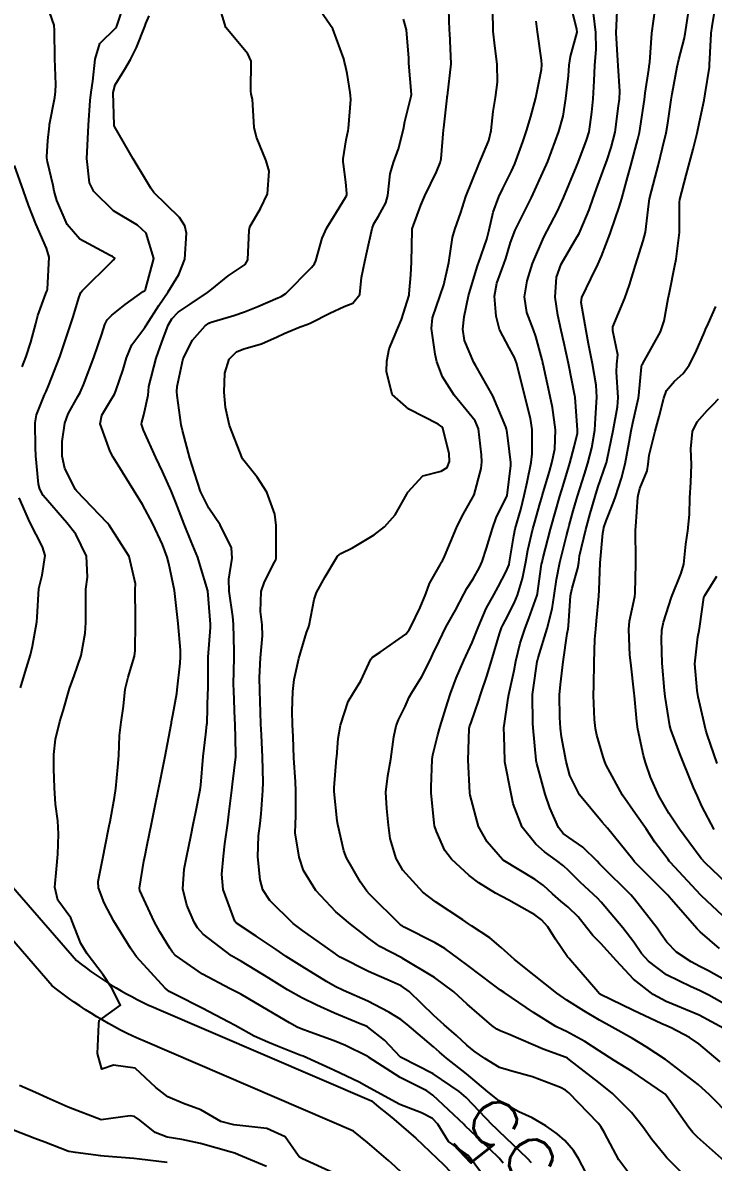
# Model space of a CAD drawing. Header units: metres. Extents: x 318500 to 325275, y 7408834 to 7428799.
# Drawn here: x 323224.3 to 323266, y 7421357.5 to 7421426.3 of the extents above; entities that cross this region are included whole.
import ezdxf
from ezdxf.enums import TextEntityAlignment as Align

# ---------------------------------------------------------------- set-up
doc = ezdxf.new("R2010")
doc.units = ezdxf.units.M
doc.header["$MEASUREMENT"] = 0
for name, color, linetype in [('Cotas', 45, 'Continuous'), ('Curvas de Nivel 1m', 11, 'Continuous'), ('Curvas de Nivel 5m', 15, 'Continuous'), ('Vias Primárias', 230, 'Continuous'), ('Vias Secundárias', 230, 'Continuous')]:
    doc.layers.add(name, color=color, linetype=linetype)
doc.styles.add('Style-STANDARD', font='STANDARD.shx')

msp = doc.modelspace()

# ---------------------------------------------------------------- linework, layer by layer
at = {"layer": 'Curvas de Nivel 1m', "flags": 128}
for points, elevation in [([(323264.985, 7421355.925), (323263.342, 7421357.595), (323263.177, 7421357.763), (323263.014, 7421357.958), (323262.277, 7421358.866), (323261.726, 7421359.62), (323261.043, 7421360.492), (323259.901, 7421361.642), (323259.07, 7421362.303), (323257.292, 7421363.677), (323257.174, 7421363.762), (323257.091, 7421363.804), (323255.718, 7421364.323), (323255.099, 7421364.581), (323253.616, 7421365.214), (323253.107, 7421365.416), (323252.903, 7421365.528), (323252.618, 7421365.737), (323251.129, 7421367.025), (323250.309, 7421367.772), (323249.153, 7421368.645), (323247.206, 7421369.81), (323247.17, 7421369.829), (323245.855, 7421370.508), (323245.182, 7421370.992), (323244.708, 7421371.37), (323244.08, 7421371.857), (323243.201, 7421372.599), (323241.98, 7421373.882), (323241.238, 7421375.106), (323240.979, 7421375.894), (323240.74, 7421377.373), (323240.749, 7421377.898), (323240.782, 7421378.393), (323240.784, 7421379.898), (323240.759, 7421380.447), (323240.661, 7421381.9), (323240.612, 7421383.171), (323240.575, 7421383.902), (323240.555, 7421384.709), (323240.594, 7421385.902), (323240.668, 7421386.623), (323240.962, 7421387.897), (323241.426, 7421389.458), (323241.545, 7421389.772), (323241.59, 7421389.888), (323241.886, 7421391.453), (323242.026, 7421391.884), (323242.54, 7421392.813), (323243.179, 7421393.873), (323243.295, 7421394.069), (323243.494, 7421394.234), (323244.201, 7421394.563), (323245.505, 7421395.349), (323246.129, 7421395.831), (323246.777, 7421396.565), (323247.481, 7421397.811), (323247.498, 7421397.854), (323247.542, 7421397.939), (323248.446, 7421398.911), (323249.561, 7421399.202), (323249.922, 7421399.427), (323250.053, 7421399.783), (323250.031, 7421400.24), (323249.652, 7421401.789), (323249.591, 7421401.872), (323249.362, 7421402.024), (323247.607, 7421402.934), (323246.602, 7421403.825), (323246.253, 7421405.219), (323246.268, 7421405.831), (323246.415, 7421406.586), (323246.937, 7421407.821), (323247.155, 7421408.341), (323247.614, 7421409.821), (323247.626, 7421409.896), (323247.712, 7421411.053), (323247.754, 7421411.819), (323247.8, 7421413.769), (323247.81, 7421413.819), (323248.332, 7421415.251), (323248.566, 7421415.808), (323249.26, 7421417.264), (323249.495, 7421417.795), (323249.551, 7421418.046), (323249.699, 7421419.792), (323249.71, 7421419.914), (323249.851, 7421421.189), (323249.917, 7421421.731), (323249.919, 7421421.789), (323249.927, 7421421.855), (323250.148, 7421423.786), (323250.073, 7421425.622), (323250.062, 7421425.788), (323249.99, 7421427.738)], 758), ([(323266.384, 7421363.557), (323265.101, 7421364.64), (323264.538, 7421365.012), (323263.43, 7421365.595), (323263.112, 7421365.739), (323262.866, 7421365.851), (323261.126, 7421366.678), (323259.173, 7421367.616), (323259.14, 7421367.634), (323259.118, 7421367.65), (323258.886, 7421367.912), (323257.362, 7421369.677), (323257.272, 7421369.78), (323257.172, 7421369.897), (323256.451, 7421370.959), (323255.983, 7421371.698), (323255.605, 7421372.112), (323255.201, 7421372.414), (323253.631, 7421373.309), (323253.217, 7421373.525), (323252.836, 7421373.736), (323251.83, 7421374.352), (323251.236, 7421374.804), (323250.171, 7421375.776), (323249.777, 7421376.304), (323249.267, 7421377.451), (323249.155, 7421377.791), (323249.119, 7421377.945), (323248.943, 7421379.794), (323248.943, 7421380.156), (323249.009, 7421381.793), (323249.047, 7421382.078), (323249.345, 7421383.285), (323249.483, 7421383.788), (323249.936, 7421385.217), (323250.122, 7421385.779), (323250.46, 7421386.708), (323250.911, 7421387.767), (323251.421, 7421388.859), (323251.787, 7421389.755), (323252.277, 7421390.918), (323252.721, 7421391.741), (323252.992, 7421392.212), (323253.481, 7421393.141), (323253.648, 7421393.568), (323253.685, 7421393.728), (323253.931, 7421395.301), (323254.027, 7421395.725), (323254.36, 7421396.889), (323254.56, 7421397.72), (323254.737, 7421398.534), (323254.988, 7421399.716), (323255.046, 7421400.245), (323255.035, 7421401.716), (323254.941, 7421402.379), (323254.605, 7421403.725), (323254.254, 7421405.117), (323254.1, 7421405.733), (323253.984, 7421406.065), (323253.659, 7421406.641), (323253.079, 7421407.746), (323252.872, 7421408.559), (323252.772, 7421409.749), (323252.909, 7421410.547), (323253.356, 7421411.744), (323253.451, 7421412.025), (323253.743, 7421413.004), (323254.02, 7421413.736), (323254.597, 7421414.898), (323255.008, 7421415.722), (323255.797, 7421417.446), (323255.912, 7421417.708), (323255.983, 7421417.888), (323256.662, 7421419.698), (323256.918, 7421420.62), (323257.084, 7421421.692), (323257.237, 7421423.053), (323257.285, 7421423.689), (323257.349, 7421424.227), (323257.756, 7421425.682), (323257.75, 7421425.845), (323257.292, 7421427.69)], 761), ([(323252.202, 7421356.531), (323251.301, 7421357.756), (323251.162, 7421357.908), (323251.013, 7421358.014), (323249.986, 7421358.742), (323249.351, 7421359.785), (323249.035, 7421360.139), (323248.364, 7421360.473), (323247.047, 7421360.97), (323245.459, 7421361.834), (323245.063, 7421362.069), (323244.594, 7421362.32), (323243.078, 7421363.057), (323241.217, 7421363.889), (323241.09, 7421363.94), (323239.68, 7421364.496), (323239.098, 7421364.736), (323238.267, 7421365.098), (323237.108, 7421365.739), (323236.737, 7421365.954), (323235.122, 7421366.788), (323233.537, 7421367.591), (323233.137, 7421367.804), (323232.887, 7421368.004), (323231.168, 7421369.887), (323231.057, 7421370.031), (323230.805, 7421370.403), (323229.788, 7421372.044), (323229.206, 7421373.146), (323228.86, 7421374.055), (323228.844, 7421374.437), (323229.171, 7421376.051), (323229.254, 7421376.459), (323229.52, 7421377.795), (323229.568, 7421378.047), (323229.834, 7421379.502), (323229.908, 7421380.044), (323230.036, 7421381.326), (323230.086, 7421382.042), (323230.136, 7421383.249), (323230.241, 7421384.041), (323230.38, 7421385.024), (323230.482, 7421386.039), (323230.658, 7421386.767), (323231.032, 7421388.034), (323231.076, 7421388.371), (323231.099, 7421390.033), (323231.096, 7421390.373), (323231.09, 7421392.034), (323231.093, 7421392.404), (323230.723, 7421394.038), (323229.508, 7421395.929), (323229.405, 7421396.052), (323227.539, 7421398.008), (323227.482, 7421398.081), (323226.829, 7421399.367), (323226.679, 7421400.093), (323226.676, 7421400.991), (323226.83, 7421402.091), (323227.036, 7421402.651), (323227.614, 7421403.707), (323227.751, 7421403.945), (323227.82, 7421404.077), (323227.964, 7421404.415), (323228.595, 7421406.066), (323229.073, 7421407.471), (323229.255, 7421408.056), (323229.398, 7421408.33), (323229.679, 7421408.618), (323230.472, 7421409.258), (323231.573, 7421410.031), (323231.65, 7421410.081), (323231.701, 7421410.157), (323232.209, 7421412.023), (323231.743, 7421413.553), (323231.217, 7421414.035), (323229.763, 7421414.902), (323228.581, 7421416.068), (323228.318, 7421416.604), (323228.165, 7421418.075), (323228.235, 7421419.663), (323228.265, 7421420.073), (323228.362, 7421421.563), (323228.421, 7421422.072), (323228.524, 7421422.728), (323228.674, 7421424.068), (323228.951, 7421425.008), (323229.909, 7421425.961), (323229.957, 7421426.012), (323229.977, 7421426.059), (323230.466, 7421427.518)], 753), ([(323258.873, 7421355.76), (323257.867, 7421357.667), (323257.542, 7421358.199), (323257.021, 7421358.812), (323256.552, 7421359.214), (323255.879, 7421359.697), (323255.037, 7421360.178), (323254.236, 7421360.524), (323253.052, 7421361.194), (323252.372, 7421361.74), (323251.076, 7421362.82), (323249.874, 7421363.778), (323249.453, 7421364.144), (323249.097, 7421364.447), (323247.495, 7421365.806), (323247.114, 7421366.104), (323246.397, 7421366.544), (323245.131, 7421367.212), (323243.659, 7421367.862), (323243.143, 7421368.102), (323242.629, 7421368.394), (323241.161, 7421369.296), (323240.202, 7421369.905), (323239.586, 7421370.325), (323239.177, 7421370.608), (323238.388, 7421371.138), (323237.19, 7421371.913), (323237.15, 7421371.95), (323237.099, 7421372.044), (323236.384, 7421373.958), (323236.312, 7421374.882), (323236.414, 7421375.958), (323236.499, 7421376.716), (323236.666, 7421377.956), (323236.739, 7421378.494), (323236.919, 7421379.954), (323236.958, 7421380.301), (323237.151, 7421381.952), (323237.159, 7421382.125), (323237.108, 7421383.952), (323237.098, 7421384.209), (323237.033, 7421385.953), (323237.025, 7421386.314), (323237.05, 7421387.954), (323237.051, 7421388.316), (323237.016, 7421389.954), (323236.974, 7421390.418), (323236.751, 7421391.957), (323236.743, 7421392.685), (323236.944, 7421393.955), (323236.888, 7421394.564), (323236.211, 7421395.963), (323235.525, 7421396.958), (323235.027, 7421397.978), (323234.656, 7421399.089), (323234.38, 7421399.988), (323233.928, 7421401.651), (323233.859, 7421401.996), (323233.616, 7421403.763), (323233.603, 7421404), (323233.623, 7421404.302), (323233.987, 7421405.995), (323234.534, 7421407.109), (323235.312, 7421407.975), (323235.522, 7421408.122), (323235.673, 7421408.188), (323237.04, 7421408.596), (323237.683, 7421408.812), (323238.489, 7421409.137), (323239.696, 7421409.648), (323239.884, 7421409.73), (323240.168, 7421409.913), (323241.716, 7421411.49), (323241.896, 7421411.71), (323241.979, 7421411.887), (323242.366, 7421413.258), (323242.641, 7421413.881), (323243.074, 7421414.566), (323243.778, 7421415.713), (323243.832, 7421415.817), (323243.854, 7421415.869), (323243.859, 7421415.947), (323243.788, 7421416.633), (323243.649, 7421417.723), (323243.632, 7421417.873), (323243.632, 7421418.044), (323243.82, 7421419.185), (323243.94, 7421419.757), (323243.961, 7421419.868), (323244.099, 7421421.624), (323244.081, 7421421.867), (323244.052, 7421422.057), (323243.873, 7421423.2), (323243.75, 7421423.743), (323243.719, 7421423.872), (323243.681, 7421424.075), (323243.005, 7421425.884), (323241.933, 7421427.467)], 756), ([(323266.656, 7421357.554), (323265.024, 7421359.013), (323264.74, 7421359.287), (323264.51, 7421359.578), (323263.162, 7421361.495), (323263.081, 7421361.6), (323263.06, 7421361.62), (323263.001, 7421361.661), (323261.08, 7421362.961), (323259.996, 7421363.641), (323259.096, 7421364.217), (323258.222, 7421364.784), (323257.107, 7421365.382), (323256.9, 7421365.475), (323256.474, 7421365.69), (323255.122, 7421366.529), (323253.345, 7421367.728), (323253.142, 7421367.874), (323252.642, 7421368.243), (323251.164, 7421369.355), (323250.62, 7421369.768), (323249.777, 7421370.382), (323249.179, 7421370.728), (323247.312, 7421371.686), (323247.189, 7421371.75), (323247.151, 7421371.772), (323247.106, 7421371.811), (323245.217, 7421373.666), (323245.067, 7421373.842), (323244.687, 7421374.389), (323243.84, 7421375.861), (323243.677, 7421376.287), (323243.312, 7421377.869), (323243.273, 7421378.095), (323243.086, 7421379.872), (323243.084, 7421380.091), (323243.237, 7421381.871), (323243.244, 7421381.958), (323243.342, 7421383.055), (323243.478, 7421383.868), (323243.946, 7421385.287), (323244.276, 7421385.857), (323244.697, 7421386.544), (323245.297, 7421387.842), (323245.411, 7421387.978), (323245.861, 7421388.28), (323247.425, 7421389.354), (323247.624, 7421389.612), (323247.718, 7421389.807), (323248.279, 7421390.97), (323248.631, 7421391.798), (323248.847, 7421392.419), (323249.486, 7421393.546), (323249.575, 7421393.703), (323249.622, 7421393.788), (323249.75, 7421394.044), (323250.472, 7421395.776), (323250.814, 7421396.477), (323251.54, 7421397.76), (323251.964, 7421399.354), (323252.011, 7421399.753), (323251.994, 7421400.173), (323251.798, 7421401.757), (323251.597, 7421402.242), (323250.344, 7421403.779), (323249.637, 7421404.89), (323249.292, 7421405.794), (323249.185, 7421406.265), (323248.97, 7421407.797), (323249.037, 7421408.443), (323249.491, 7421409.793), (323249.706, 7421410.436), (323250.018, 7421411.786), (323250.236, 7421413.289), (323250.369, 7421413.781), (323250.741, 7421414.8), (323251.05, 7421415.771), (323251.799, 7421417.654), (323251.829, 7421417.731), (323251.843, 7421417.76), (323252.423, 7421419.152), (323252.573, 7421419.753), (323252.695, 7421420.904), (323252.833, 7421421.75), (323252.951, 7421422.667), (323252.936, 7421423.749), (323252.783, 7421424.864), (323252.69, 7421425.752), (323252.67, 7421427.011)], 759), ([(323267.128, 7421366.768), (323265.713, 7421367.564), (323265.144, 7421367.858), (323264.65, 7421368.075), (323263.158, 7421368.798), (323262.057, 7421369.617), (323261.647, 7421370.095), (323261.181, 7421370.779), (323260.522, 7421371.637), (323259.213, 7421373.181), (323258.991, 7421373.427), (323258.748, 7421373.657), (323257.95, 7421374.388), (323257.241, 7421375.093), (323256.936, 7421375.375), (323256.516, 7421375.691), (323255.784, 7421376.231), (323255.26, 7421376.693), (323254.447, 7421377.718), (323253.901, 7421379.114), (323253.769, 7421379.725), (323253.404, 7421381.654), (323253.397, 7421381.729), (323253.345, 7421383.224), (323253.329, 7421383.71), (323253.332, 7421383.73), (323253.334, 7421383.746), (323253.352, 7421383.834), (323253.6, 7421385.504), (323253.639, 7421385.727), (323253.951, 7421387.176), (323254.064, 7421387.723), (323254.321, 7421388.821), (323254.619, 7421389.718), (323254.849, 7421390.306), (323255.341, 7421391.711), (323255.365, 7421391.807), (323255.473, 7421392.553), (323255.617, 7421393.579), (323255.641, 7421393.708), (323255.69, 7421393.905), (323256.157, 7421395.7), (323256.453, 7421396.769), (323256.714, 7421397.692), (323256.907, 7421398.332), (323257.322, 7421399.684), (323257.58, 7421400.663), (323257.775, 7421401.492), (323257.787, 7421401.678), (323257.631, 7421403.668), (323257.621, 7421403.742), (323257.239, 7421405.686), (323256.963, 7421406.99), (323256.804, 7421407.693), (323256.59, 7421408.603), (323256.429, 7421409.699), (323256.505, 7421410.911), (323256.795, 7421411.694), (323257.746, 7421413.311), (323257.881, 7421413.547), (323257.942, 7421413.678), (323258.475, 7421414.968), (323258.73, 7421415.671), (323259.004, 7421416.455), (323259.441, 7421417.664), (323259.542, 7421417.933), (323259.821, 7421418.738), (323260.048, 7421419.657), (323260.262, 7421421.245), (323260.309, 7421421.653), (323260.336, 7421422.122), (323260.241, 7421423.655), (323260.212, 7421423.982), (323260.123, 7421425.657), (323260.193, 7421427.4)], 763), ([(323267.15, 7421368.212), (323265.687, 7421369.04), (323265.166, 7421369.308), (323264.635, 7421369.578), (323263.754, 7421370.17), (323263.182, 7421370.766), (323262.834, 7421371.253), (323262.581, 7421371.609), (323261.216, 7421373.372), (323260.99, 7421373.632), (323259.246, 7421375.365), (323259.101, 7421375.505), (323258.963, 7421375.654), (323258.104, 7421376.513), (323257.264, 7421377.098), (323256.918, 7421377.337), (323256.626, 7421377.69), (323256.104, 7421378.882), (323255.824, 7421379.702), (323255.328, 7421381.554), (323255.295, 7421381.71), (323255.288, 7421381.753), (323255.101, 7421383.712), (323255.088, 7421383.978), (323255.074, 7421385.713), (323255.097, 7421386.001), (323255.349, 7421387.711), (323255.36, 7421387.761), (323255.412, 7421387.938), (323255.947, 7421389.702), (323256.258, 7421390.888), (323256.38, 7421391.696), (323256.511, 7421392.658), (323256.723, 7421393.692), (323257.113, 7421395.293), (323257.214, 7421395.684), (323257.279, 7421395.918), (323257.527, 7421396.8), (323257.721, 7421397.494), (323257.776, 7421397.678), (323258.211, 7421399.023), (323258.412, 7421399.672), (323258.647, 7421400.601), (323258.82, 7421401.668), (323258.877, 7421402.391), (323258.955, 7421403.667), (323258.905, 7421404.393), (323258.679, 7421405.67), (323258.454, 7421406.88), (323258.302, 7421407.674), (323258.006, 7421409.366), (323258.037, 7421409.677), (323258.585, 7421410.804), (323258.998, 7421411.667), (323259.228, 7421412.172), (323259.749, 7421413.545), (323259.793, 7421413.659), (323260.301, 7421415.123), (323260.447, 7421415.65), (323260.746, 7421416.696), (323261.009, 7421417.642), (323261.428, 7421419.238), (323261.527, 7421419.635), (323261.571, 7421419.897), (323261.815, 7421421.631), (323261.866, 7421422.012), (323262.078, 7421423.437), (323262.11, 7421423.627), (323262.152, 7421423.886), (323262.277, 7421425.624), (323262.473, 7421427.081)], 764), ([(323267.193, 7421371.765), (323265.266, 7421373.57), (323265.221, 7421373.618), (323263.381, 7421375.598), (323263.322, 7421375.67), (323263.252, 7421375.756), (323262.458, 7421376.808), (323261.919, 7421377.62), (323261.283, 7421378.525), (323260.497, 7421379.638), (323259.517, 7421381.458), (323259.436, 7421381.649), (323259.333, 7421381.962), (323258.946, 7421383.256), (323258.858, 7421383.657), (323258.798, 7421384.219), (323258.747, 7421385.659), (323258.763, 7421386.285), (323258.795, 7421387.659), (323258.833, 7421389.068), (323258.879, 7421389.658), (323258.925, 7421390.17), (323259.064, 7421391.656), (323259.091, 7421392.03), (323259.156, 7421393.655), (323259.301, 7421395.447), (323259.343, 7421395.653), (323259.377, 7421395.787), (323259.518, 7421396.206), (323259.932, 7421397.256), (323260.068, 7421397.652), (323260.435, 7421398.769), (323260.651, 7421399.644), (323260.898, 7421400.956), (323261.028, 7421401.638), (323261.126, 7421402.108), (323261.463, 7421403.632), (323261.484, 7421403.77), (323261.648, 7421405.485), (323261.67, 7421405.61), (323261.674, 7421405.63), (323261.719, 7421405.697), (323262.785, 7421407.613), (323263.014, 7421408.276), (323263.257, 7421409.607), (323263.328, 7421409.983), (323263.665, 7421411.601), (323263.734, 7421411.995), (323263.918, 7421413.429), (323263.928, 7421413.598), (323263.945, 7421415.431), (323263.965, 7421415.598), (323264.334, 7421417.063), (323264.486, 7421417.593), (323264.772, 7421418.639), (323264.995, 7421419.588), (323265.139, 7421420.288), (323265.418, 7421421.584), (323265.489, 7421421.961), (323265.742, 7421423.581), (323265.754, 7421423.719), (323265.852, 7421425.581), (323265.857, 7421425.635), (323265.917, 7421426.026), (323266.138, 7421427.376)], 766), ([(323242.995, 7421356.864), (323241.19, 7421357.705), (323241.009, 7421357.801), (323240.912, 7421357.891), (323240.139, 7421359.021), (323239.026, 7421359.523), (323238.673, 7421359.572), (323237.028, 7421359.75), (323236.244, 7421359.958), (323235.04, 7421360.652), (323233.993, 7421361.039), (323233.052, 7421361.439), (323232.319, 7421362.011), (323231.077, 7421363.178), (323229.78, 7421363.342), (323229.076, 7421363.107), (323228.809, 7421364.054), (323228.883, 7421365.829), (323228.91, 7421366.053), (323229.012, 7421366.151), (323229.112, 7421366.18), (323230.187, 7421366.976), (323229.654, 7421368.045), (323229.151, 7421368.794), (323228.189, 7421370.065), (323227.795, 7421370.689), (323227.266, 7421372.079), (323227.192, 7421372.231), (323226.421, 7421373.305), (323226.237, 7421374.095), (323226.322, 7421375.179), (323226.415, 7421376.093), (323226.454, 7421377.284), (323226.404, 7421378.093), (323226.279, 7421379.101), (323226.208, 7421380.096), (323226.174, 7421381.24), (323226.175, 7421382.097), (323226.266, 7421383.023), (323226.532, 7421384.092), (323226.725, 7421384.724), (323227.115, 7421386.084), (323227.388, 7421386.84), (323227.824, 7421388.074), (323228.068, 7421389.422), (323228.102, 7421390.07), (323228.098, 7421391.422), (323228.11, 7421392.07), (323228.194, 7421392.796), (323228.137, 7421394.07), (323227.5, 7421395.391), (323226.959, 7421396.088), (323225.534, 7421397.738), (323225.316, 7421398.112), (323225.238, 7421398.418), (323225.089, 7421400.115), (323225.057, 7421400.626), (323225.043, 7421402.115), (323225.123, 7421402.589), (323225.615, 7421403.798), (323225.714, 7421404.013), (323225.758, 7421404.108), (323225.856, 7421404.34), (323226.534, 7421406.097), (323226.985, 7421407.415), (323227.195, 7421408.087), (323227.31, 7421408.451), (323227.695, 7421409.721), (323227.802, 7421409.975), (323227.88, 7421410.077), (323229.718, 7421411.893), (323229.804, 7421411.964), (323229.861, 7421412.049), (323229.721, 7421412.146), (323229.57, 7421412.205), (323227.737, 7421413.199), (323226.967, 7421414.092), (323226.35, 7421415.523), (323226.198, 7421416.104), (323226.125, 7421416.446), (323225.797, 7421417.855), (323225.74, 7421418.111), (323225.738, 7421418.174), (323225.816, 7421419.145), (323225.899, 7421420.039), (323225.905, 7421420.109), (323226.221, 7421421.739), (323226.277, 7421422.104), (323226.296, 7421422.535), (323226.221, 7421424.105), (323226.217, 7421425.794), (323226.188, 7421426.106), (323225.921, 7421426.859)], 752), ([(323253.295, 7421357.438), (323253.057, 7421357.73), (323253.01, 7421357.777), (323252.008, 7421358.733), (323251.029, 7421359.662), (323250.981, 7421359.712), (323250.932, 7421359.761), (323249.056, 7421361.549), (323248.683, 7421361.794), (323247.072, 7421362.599), (323245.156, 7421363.839), (323245.12, 7421363.869), (323245.09, 7421363.889), (323243.773, 7421364.537), (323243.099, 7421364.818), (323241.645, 7421365.345), (323241.106, 7421365.538), (323240.859, 7421365.646), (323240.386, 7421365.901), (323239.121, 7421366.651), (323237.449, 7421367.632), (323237.138, 7421367.798), (323236.821, 7421367.953), (323235.153, 7421368.834), (323233.5, 7421369.995), (323233.339, 7421370.165), (323233.174, 7421370.415), (323232.567, 7421371.393), (323232.217, 7421372.015), (323231.358, 7421373.888), (323231.333, 7421374.028), (323231.609, 7421375.66), (323231.682, 7421376.024), (323231.787, 7421376.553), (323232.084, 7421378.018), (323232.285, 7421379.015), (323232.491, 7421380.012), (323232.627, 7421380.694), (323232.884, 7421382.007), (323233.254, 7421383.906), (323233.269, 7421384.001), (323233.278, 7421384.075), (323233.357, 7421384.465), (323233.588, 7421385.785), (323233.616, 7421385.996), (323233.792, 7421387.606), (323233.821, 7421387.994), (323233.817, 7421388.397), (323233.677, 7421389.996), (323233.46, 7421392), (323233.105, 7421393.634), (323233.01, 7421394.007), (323232.73, 7421394.773), (323232.156, 7421396.02), (323231.527, 7421397.193), (323230.996, 7421398.035), (323230.044, 7421399.556), (323229.746, 7421400.048), (323229.565, 7421400.383), (323228.977, 7421402.059), (323229.073, 7421402.583), (323229.611, 7421403.477), (323229.825, 7421403.84), (323229.917, 7421404.047), (323230.351, 7421405.325), (323230.56, 7421406.041), (323230.879, 7421406.811), (323231.668, 7421407.875), (323231.727, 7421407.971), (323231.756, 7421408.029), (323232.512, 7421409.193), (323233.063, 7421410.01), (323233.711, 7421411.068), (323234.082, 7421411.995), (323234.177, 7421413.56), (323234.082, 7421413.995), (323233.758, 7421414.504), (323232.215, 7421416.023), (323232.025, 7421416.269), (323231.787, 7421416.687), (323230.969, 7421418.038), (323229.829, 7421419.987), (323229.817, 7421420.05), (323229.812, 7421420.068), (323229.761, 7421422.051), (323229.865, 7421422.513), (323230.46, 7421423.459), (323230.796, 7421424.041), (323231.169, 7421424.763), (323231.659, 7421426.034), (323231.725, 7421426.221), (323231.92, 7421426.676)], 754), ([(323260.996, 7421356.674), (323260.27, 7421357.637), (323259.403, 7421359.269), (323259.193, 7421359.648), (323259.033, 7421359.852), (323257.265, 7421361.677), (323257.062, 7421361.837), (323256.755, 7421361.994), (323255.074, 7421362.649), (323253.823, 7421362.978), (323253.082, 7421363.212), (323252.181, 7421363.744), (323251.542, 7421364.201), (323251.098, 7421364.563), (323250.467, 7421365.133), (323249.723, 7421365.781), (323249.118, 7421366.347), (323247.627, 7421367.805), (323247.145, 7421368.128), (323246.587, 7421368.38), (323245.157, 7421368.998), (323243.458, 7421369.866), (323243.283, 7421369.98), (323243.172, 7421370.059), (323242.552, 7421370.501), (323241.186, 7421371.478), (323240.944, 7421371.65), (323240.623, 7421371.899), (323239.21, 7421373.284), (323238.783, 7421373.927), (323238.619, 7421374.539), (323238.482, 7421375.932), (323238.525, 7421377.193), (323238.616, 7421377.93), (323238.682, 7421378.526), (323238.792, 7421379.928), (323238.806, 7421380.429), (323238.765, 7421381.928), (323238.704, 7421383.29), (323238.675, 7421383.93), (323238.644, 7421384.647), (323238.596, 7421385.932), (323238.584, 7421386.74), (323238.636, 7421387.932), (323238.757, 7421389.264), (323238.752, 7421389.93), (323238.655, 7421390.719), (323238.682, 7421391.932), (323238.88, 7421392.517), (323239.487, 7421393.702), (323239.564, 7421393.844), (323239.588, 7421393.919), (323239.596, 7421394.023), (323239.594, 7421395.919), (323239.52, 7421396.593), (323239.035, 7421397.928), (323238.445, 7421398.832), (323237.56, 7421399.95), (323236.774, 7421401.958), (323236.529, 7421403.038), (323236.444, 7421403.962), (323236.486, 7421405.107), (323236.762, 7421405.959), (323237.205, 7421406.396), (323237.649, 7421406.58), (323238.698, 7421406.891), (323239.661, 7421407.31), (323240.075, 7421407.503), (323241.046, 7421407.899), (323241.497, 7421408.069), (323241.674, 7421408.144), (323242.822, 7421408.74), (323243.689, 7421409.126), (323244.209, 7421409.345), (323244.646, 7421409.856), (323244.75, 7421410.894), (323244.934, 7421411.852), (323245.092, 7421412.488), (323245.378, 7421413.846), (323245.483, 7421414.115), (323245.761, 7421414.581), (323246.212, 7421415.397), (323246.333, 7421415.834), (323246.482, 7421417.144), (323246.666, 7421417.831), (323246.985, 7421418.655), (323247.275, 7421419.826), (323247.361, 7421420.301), (323247.741, 7421421.821), (323247.751, 7421421.931), (323247.606, 7421423.823), (323247.594, 7421424.114), (323247.454, 7421425.825), (323247.272, 7421426.474)], 757), ([(323266.618, 7421365.555), (323265.122, 7421366.362), (323263.81, 7421366.91), (323263.134, 7421367.185), (323262.338, 7421367.612), (323261.154, 7421368.536), (323260.129, 7421369.64), (323259.18, 7421370.687), (323258.702, 7421371.174), (323258.33, 7421371.663), (323257.825, 7421372.296), (323257.208, 7421372.875), (323256.772, 7421373.245), (323256.278, 7421373.694), (323255.72, 7421374.196), (323255.233, 7421374.552), (323253.293, 7421375.73), (323253.25, 7421375.767), (323252.337, 7421376.82), (323251.813, 7421377.752), (323251.298, 7421379.648), (323251.28, 7421379.76), (323251.277, 7421379.783), (323251.171, 7421381.762), (323251.245, 7421383.657), (323251.262, 7421383.761), (323251.282, 7421383.83), (323251.354, 7421384.03), (323251.814, 7421385.313), (323251.954, 7421385.751), (323252.309, 7421386.834), (323252.589, 7421387.742), (323253.069, 7421389.378), (323253.192, 7421389.734), (323253.266, 7421389.899), (323253.437, 7421390.206), (323253.957, 7421391.221), (323254.161, 7421391.723), (323254.469, 7421392.726), (323254.658, 7421393.718), (323254.784, 7421394.43), (323255.088, 7421395.714), (323255.18, 7421396.049), (323255.534, 7421397.281), (323255.631, 7421397.616), (323255.656, 7421397.708), (323256.086, 7421399.178), (323256.235, 7421399.7), (323256.409, 7421400.528), (323256.447, 7421401.697), (323256.267, 7421403.044), (323256.14, 7421403.702), (323255.712, 7421405.646), (323255.697, 7421405.709), (323255.689, 7421405.748), (323255.652, 7421405.907), (323255.264, 7421407.314), (323255.125, 7421407.718), (323254.732, 7421408.771), (323254.585, 7421409.727), (323254.75, 7421410.689), (323255.063, 7421411.72), (323255.746, 7421413.323), (323255.954, 7421413.707), (323256.572, 7421414.893), (323256.936, 7421415.693), (323257.714, 7421417.587), (323257.756, 7421417.681), (323257.811, 7421417.824), (323258.333, 7421419.167), (323258.476, 7421419.674), (323258.65, 7421420.87), (323258.73, 7421421.671), (323258.79, 7421422.752), (323258.833, 7421423.67), (323258.906, 7421424.659), (323258.878, 7421425.67), (323258.753, 7421426.846)], 762), ([(323224.262, 7421405.495), (323224.501, 7421406.121), (323224.782, 7421406.989), (323225.082, 7421408.116), (323225.204, 7421408.588), (323225.697, 7421409.92), (323225.747, 7421410.062), (323225.763, 7421410.109), (323225.781, 7421410.189), (323225.893, 7421412.107), (323225.728, 7421412.656), (323225.078, 7421414.117), (323224.643, 7421415.245), (323224.333, 7421416.124), (323223.795, 7421417.643)], 751), ([(323267.225, 7421373.915), (323265.477, 7421375.568), (323265.253, 7421375.831), (323264.507, 7421376.826), (323263.939, 7421377.59), (323263.284, 7421378.552), (323262.68, 7421379.609), (323262.197, 7421380.736), (323261.885, 7421381.622), (323261.756, 7421382.046), (323261.419, 7421383.629), (323261.357, 7421384.08), (323261.229, 7421385.632), (323261.209, 7421385.805), (323260.99, 7421387.634), (323260.949, 7421388.1), (323260.882, 7421389.635), (323260.923, 7421390.15), (323261.24, 7421391.632), (323261.263, 7421391.832), (323261.298, 7421393.632), (323261.297, 7421393.827), (323261.286, 7421395.632), (323261.298, 7421395.849), (323261.417, 7421397.632), (323261.435, 7421397.738), (323261.548, 7421398.147), (323261.976, 7421399.212), (323262.055, 7421399.623), (323262.115, 7421400.161), (323262.461, 7421401.617), (323262.72, 7421402.496), (323262.996, 7421403.609), (323263.162, 7421404.072), (323263.635, 7421404.626), (323264.151, 7421405.086), (323264.52, 7421405.591), (323264.898, 7421406.347), (323265.441, 7421407.582), (323265.511, 7421407.743), (323265.678, 7421408.124), (323266.126, 7421409.141)], 767), ([(323266.028, 7421377.562), (323265.291, 7421378.985), (323265.014, 7421379.574), (323264.783, 7421380.102), (323264.178, 7421381.587), (323263.937, 7421382.192), (323263.41, 7421383.599), (323263.353, 7421383.82), (323263.078, 7421385.605), (323263.033, 7421385.958), (323262.901, 7421387.608), (323262.861, 7421389.045), (323262.879, 7421389.608), (323262.963, 7421390.081), (323263.46, 7421391.6), (323264.031, 7421393.045), (323264.193, 7421393.593), (323264.311, 7421394.783), (323264.432, 7421395.591), (323264.541, 7421396.573), (323264.564, 7421397.59), (323264.628, 7421398.515), (323264.652, 7421399.589), (323264.619, 7421400.551), (323264.731, 7421401.589), (323265.008, 7421402.176), (323265.609, 7421402.853), (323265.973, 7421403.217), (323266.288, 7421403.57)], 768), ([(323224.15, 7421386.122), (323224.44, 7421387.069), (323224.755, 7421388.116), (323224.881, 7421388.642), (323225.139, 7421390.113), (323225.168, 7421390.379), (323225.269, 7421392.112), (323225.298, 7421392.276), (323225.468, 7421392.915), (323225.64, 7421394.108), (323225.488, 7421394.633), (323224.725, 7421396.118), (323224.079, 7421397.578)], 751), ([(323266.21, 7421381.561), (323265.605, 7421383.31), (323265.529, 7421383.568), (323265.36, 7421384.263), (323265.072, 7421385.575), (323264.997, 7421385.965), (323264.869, 7421387.578), (323265.052, 7421389.201), (323265.122, 7421389.575), (323265.165, 7421389.843), (323265.408, 7421391.581), (323265.419, 7421391.622), (323265.462, 7421391.689), (323266.183, 7421392.866)], 769), ([(323239, 7421357.23), (323237.317, 7421357.945), (323237.095, 7421358.033), (323237.011, 7421358.055), (323236.872, 7421358.091), (323235.017, 7421358.631), (323233.89, 7421358.858), (323233.02, 7421359.009), (323232.289, 7421359.278), (323231.37, 7421360.025), (323231.033, 7421360.253), (323230.779, 7421360.287), (323229.03, 7421360.05), (323227.041, 7421360.809), (323225.774, 7421361.375), (323225.054, 7421361.702), (323224.099, 7421362.12)], 751)]:
    msp.add_lwpolyline(points, dxfattribs=dict(at, elevation=elevation))
at = {"layer": 'Curvas de Nivel 5m', "flags": 128}
for points, elevation in [([(323255.006, 7421357.455), (323254.759, 7421357.713), (323253.026, 7421359.376), (323252.846, 7421359.551), (323252.657, 7421359.736), (323251.054, 7421361.391), (323250.632, 7421361.766), (323249.076, 7421362.826), (323247.129, 7421363.81), (323247.09, 7421363.84), (323246.133, 7421364.857), (323245.108, 7421365.653), (323244.986, 7421365.719), (323244.661, 7421365.847), (323243.119, 7421366.479), (323242.039, 7421366.969), (323241.133, 7421367.416), (323240.272, 7421367.903), (323239.15, 7421368.592), (323237.503, 7421369.607), (323237.168, 7421369.796), (323236.903, 7421369.953), (323235.183, 7421371.248), (323234.839, 7421371.628), (323234.634, 7421371.978), (323234.19, 7421373), (323233.962, 7421373.989), (323234.043, 7421375.183), (323234.203, 7421375.986), (323234.433, 7421377.153), (323234.596, 7421377.98), (323234.712, 7421378.545), (323234.999, 7421379.975), (323235.035, 7421380.243), (323235.183, 7421381.972), (323235.344, 7421383.33), (323235.416, 7421383.902), (323235.42, 7421383.969), (323235.473, 7421385.875), (323235.477, 7421385.969), (323235.488, 7421387.89), (323235.492, 7421387.969), (323235.624, 7421389.772), (323235.62, 7421389.968), (323235.46, 7421391.97), (323235.004, 7421393.498), (323234.853, 7421393.98), (323234.467, 7421394.957), (323234.035, 7421395.992), (323233.53, 7421397.314), (323233.258, 7421398.004), (323232.724, 7421399.184), (323232.332, 7421400.018), (323231.585, 7421401.669), (323231.462, 7421402.031), (323231.473, 7421402.15), (323231.599, 7421402.599), (323231.856, 7421403.787), (323231.876, 7421404.026), (323231.902, 7421404.305), (323232.339, 7421406.02), (323232.685, 7421406.984), (323233.076, 7421408.009), (323233.288, 7421408.394), (323233.682, 7421408.799), (323234.398, 7421409.28), (323235.443, 7421409.974), (323235.702, 7421410.181), (323236.691, 7421410.979), (323237.717, 7421411.678), (323237.889, 7421411.947), (323237.96, 7421413.734), (323237.997, 7421413.946), (323238.651, 7421415.053), (323239.077, 7421415.931), (323239.16, 7421417.296), (323238.988, 7421417.932), (323238.408, 7421419.355), (323238.257, 7421419.944), (323238.159, 7421421.642), (323238.075, 7421421.947), (323238.056, 7421422.141), (323238.084, 7421423.947), (323237.886, 7421424.374), (323236.548, 7421425.97), (323235.94, 7421427.98)], 755), ([(323266.354, 7421370.382), (323265.188, 7421371.405), (323265.099, 7421371.481), (323265.009, 7421371.573), (323263.442, 7421373.372), (323263.239, 7421373.6), (323263.22, 7421373.621), (323262.235, 7421374.615), (323261.25, 7421375.609), (323261.23, 7421375.63), (323261.124, 7421375.758), (323259.599, 7421377.647), (323259.276, 7421378.017), (323257.902, 7421379.671), (323257.317, 7421380.822), (323257.098, 7421381.683), (323256.821, 7421383.164), (323256.759, 7421383.689), (323256.717, 7421384.332), (323256.697, 7421385.69), (323256.747, 7421386.332), (323256.919, 7421387.687), (323257.148, 7421389.405), (323257.214, 7421389.683), (323257.247, 7421389.869), (323257.363, 7421391.681), (323257.375, 7421391.768), (323257.467, 7421392.142), (323257.81, 7421393.35), (323257.853, 7421393.675), (323257.911, 7421394.09), (323258.287, 7421395.668), (323258.549, 7421396.641), (323258.841, 7421397.667), (323259.01, 7421398.204), (323259.516, 7421399.661), (323259.527, 7421399.704), (323259.572, 7421399.899), (323259.932, 7421401.655), (323260.188, 7421403.075), (323260.226, 7421403.651), (323260.129, 7421405.166), (323260.16, 7421405.652), (323260.224, 7421406.22), (323259.91, 7421407.656), (323259.923, 7421407.906), (323260.633, 7421409.646), (323260.92, 7421410.434), (323261.275, 7421411.637), (323261.745, 7421413.093), (323261.878, 7421413.628), (323262.077, 7421415.324), (323262.13, 7421415.625), (323262.472, 7421416.948), (323262.647, 7421417.617), (323262.91, 7421418.702), (323263.13, 7421419.611), (323263.241, 7421420.207), (323263.437, 7421421.606), (323263.496, 7421421.975), (323263.787, 7421423.602), (323263.894, 7421424.042), (323264.227, 7421425.276), (323264.289, 7421425.596), (323264.495, 7421427.031)], 765), ([(323267.041, 7421360.253), (323265.751, 7421361.563), (323265.069, 7421362.189), (323263.231, 7421363.598), (323263.145, 7421363.653), (323263.091, 7421363.687), (323261.935, 7421364.454), (323261.103, 7421364.961), (323259.871, 7421365.642), (323259.116, 7421366.062), (323258.167, 7421366.622), (323257.134, 7421367.264), (323256.53, 7421367.689), (323255.156, 7421368.789), (323253.985, 7421369.722), (323253.177, 7421370.444), (323252.483, 7421371.041), (323251.39, 7421371.757), (323251.192, 7421371.883), (323250.849, 7421372.111), (323249.211, 7421373.214), (323248.452, 7421373.798), (323247.24, 7421375.121), (323246.83, 7421375.816), (323246.47, 7421377.03), (323246.363, 7421377.824), (323246.263, 7421378.848), (323246.219, 7421379.826), (323246.331, 7421380.808), (323246.506, 7421381.822), (323246.695, 7421383.171), (323246.835, 7421383.818), (323246.982, 7421384.19), (323247.368, 7421384.996), (323247.624, 7421385.56), (323247.765, 7421385.806), (323248.384, 7421386.811), (323248.889, 7421387.795), (323249.052, 7421388.155), (323249.422, 7421388.945), (323249.836, 7421389.784), (323250.411, 7421390.81), (323250.916, 7421391.768), (323251.11, 7421392.12), (323251.474, 7421392.698), (323251.865, 7421393.374), (323252.034, 7421393.752), (323252.292, 7421394.542), (323252.647, 7421395.743), (323252.88, 7421396.38), (323253.54, 7421397.73), (323253.749, 7421399.547), (323253.753, 7421399.728), (323253.585, 7421401.209), (323253.517, 7421401.659), (323253.497, 7421401.731), (323253.445, 7421401.88), (323252.66, 7421403.75), (323251.647, 7421405.554), (323251.532, 7421405.762), (323250.967, 7421407.074), (323250.854, 7421407.772), (323250.939, 7421408.514), (323251.191, 7421409.768), (323251.718, 7421411.537), (323251.777, 7421411.701), (323251.8, 7421411.759), (323252.31, 7421413.188), (323252.456, 7421413.753), (323252.697, 7421414.82), (323253.035, 7421415.747), (323253.274, 7421416.256), (323253.796, 7421417.305), (323253.99, 7421417.737), (323254.473, 7421419.077), (323254.692, 7421419.727), (323254.957, 7421420.61), (323255.258, 7421421.719), (323255.61, 7421423.446), (323255.63, 7421423.714), (323255.606, 7421423.993), (323255.375, 7421425.718), (323255.283, 7421426.356)], 760), ([(323233.002, 7421357.478), (323231.349, 7421357.681), (323231.005, 7421357.721), (323229.204, 7421357.851), (323229.007, 7421357.872), (323227.472, 7421358.073), (323227.073, 7421358.142), (323227.011, 7421358.163), (323225.618, 7421358.703), (323225.018, 7421358.931), (323223.729, 7421359.417)], 750)]:
    msp.add_lwpolyline(points, dxfattribs=dict(at, elevation=elevation))
at = {"layer": 'Vias Primárias'}
for points in [[(323715.644, 7420145.548, 0), (323709.04, 7420132.939)], [(323831.088, 7420001.787, 0), (323833.844, 7420008.443, 0.220888)]]:
    msp.add_lwpolyline(points, format="xyb", dxfattribs=at)
at = {"layer": 'Vias Secundárias'}
for points in [[(323136.111, 7421421.336), (323154.192, 7421417.495), (323168.866, 7421412.948), (323176.493, 7421410.254, 0.106315), (323194.303, 7421408.136, 0.023348), (323206.884, 7421409.68, -0.190361), (323216.911, 7421407.57, -0.247712), (323220.321, 7421401.351), (323220.545, 7421387.221), (323220.545, 7421380.449), (323220.891, 7421378.548), (323223.289, 7421374.553), (323227.538, 7421369.657, 0.065023), (323232.513, 7421366.702), (323245.336, 7421361.187, -0.096561), (323257.504, 7421347.199, -0.178341), (323259.761, 7421334.086, -0.023899), (323256.353, 7421319.554, 0.244705), (323257.981, 7421311.597), (323265.204, 7421302.699)], [(323263.538, 7421301.419), (323256.351, 7421310.273, -0.244705), (323254.334, 7421320.13, 0.023899), (323257.696, 7421334.467, 0.178341), (323255.685, 7421346.149, 0.095105), (323244.255, 7421359.366), (323231.683, 7421364.773, -0.067126), (323226.08, 7421368.133), (323221.583, 7421373.315), (323218.894, 7421377.796), (323218.445, 7421380.26), (323218.445, 7421387.205), (323218.221, 7421401.318, 0.247712), (323215.754, 7421405.818, 0.190361), (323207.237, 7421407.61, -0.023348), (323194.462, 7421406.042, -0.105444), (323176.092, 7421408.19), (323168.866, 7421410.655), (323153.641, 7421415.466), (323135.71, 7421419.274)]]:
    msp.add_lwpolyline(points, format="xyb", dxfattribs=at)

# ---------------------------------------------------------------- texts
at = {"layer": 'Cotas', "style": 'Style-STANDARD'}
msp.add_text('755', height=4, rotation=133.83671, dxfattribs=at).set_placement((323254.435, 7421357.163, 755), align=Align.MIDDLE_CENTER)

doc.saveas('drawing.dxf')
